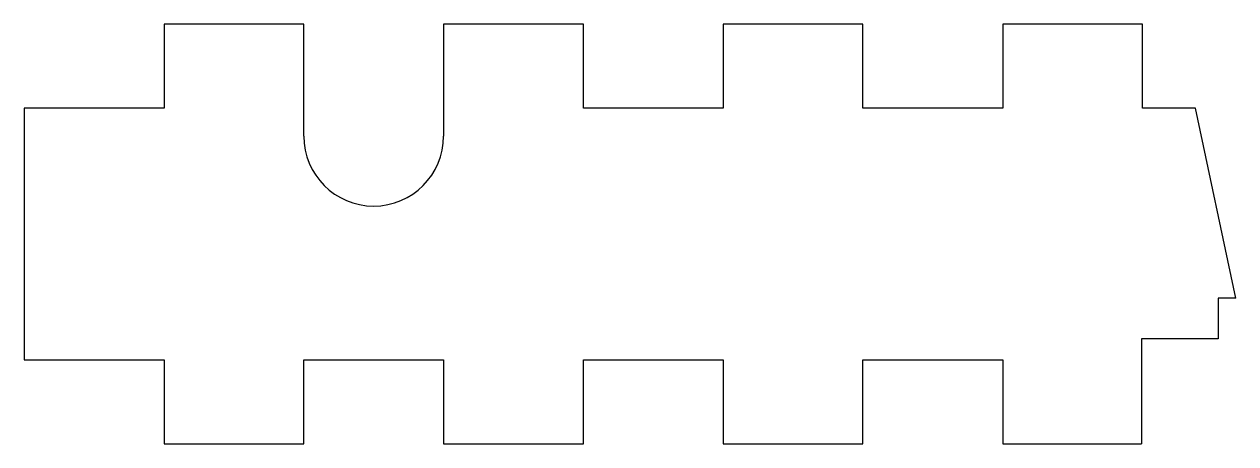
# Model space of a CAD drawing. Header units: millimetres. Extents: x -30 to 13.3, y -7.5 to 7.5.
import ezdxf

# ---------------------------------------------------------------- set-up
doc = ezdxf.new("R2010")
doc.units = ezdxf.units.MM

msp = doc.modelspace()

# ---------------------------------------------------------------- linework, layer by layer
at = {"color": 7, "linetype": 'Continuous', "lineweight": 25}
for p, q in [((-25, 7.5), (-25, 4.5)), ((-20, 7.5), (-25, 7.5)), ((-20, 3.5), (-20, 7.5)), ((-15, 7.5), (-15, 3.5)), ((-10, 7.5), (-15, 7.5)), ((-10, 4.5), (-10, 7.5)), ((-5, 7.5), (-5, 4.5)), ((0, 7.5), (-5, 7.5)), ((0, 4.5), (0, 7.5)), ((5, 7.5), (5, 4.5)), ((10, 7.5), (5, 7.5)), ((10, 4.5), (10, 7.5)), ((-25, 4.5), (-30, 4.5)), ((-30, 4.5), (-30, -4.5)), ((-5, 4.5), (-10, 4.5)), ((5, 4.5), (0, 4.5)), ((11.888, 4.5), (10, 4.5)), ((13.333, -2.3), (11.888, 4.5)), ((13.333, -2.3), (12.708, -2.3)), ((12.708, -2.3), (12.708, -3.75)), ((12.708, -3.75), (9.958, -3.75)), ((9.958, -3.75), (9.958, -7.5)), ((-30, -4.5), (-25, -4.5)), ((-25, -4.5), (-25, -7.5)), ((-20, -4.5), (-15, -4.5)), ((-20, -7.5), (-20, -4.5)), ((-15, -4.5), (-15, -7.5)), ((-10, -4.5), (-5, -4.5)), ((-10, -7.5), (-10, -4.5)), ((-5, -4.5), (-5, -7.5)), ((0, -4.5), (5, -4.5)), ((0, -7.5), (0, -4.5)), ((5, -4.5), (5, -7.5)), ((-25, -7.5), (-20, -7.5)), ((-15, -7.5), (-10, -7.5)), ((-5, -7.5), (0, -7.5)), ((5, -7.5), (9.958, -7.5))]:
    msp.add_line(p, q, dxfattribs=at)
msp.add_arc((-17.5, 3.5), 2.5, 180, 0, dxfattribs=at)

doc.saveas('drawing.dxf')
